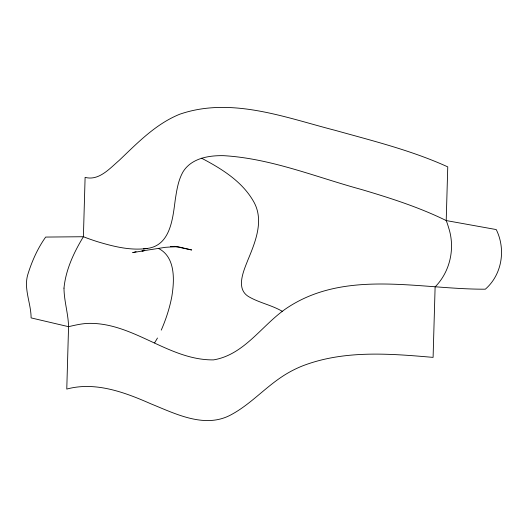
<?xml version="1.0" encoding="UTF-8"?>
<svg xmlns="http://www.w3.org/2000/svg" width="528" height="528" viewBox="0 0 528 528"><rect width="100%" height="100%" fill="white"/><g stroke="black" fill="none" stroke-linecap="round" stroke-linejoin="round"><path stroke-width="0.79" d="M161.258 330.125C165.95 319.367 169.627 308.147 171.811 296.604C174.504 280.322 175.659 256.918 158.294 248.325M157.476 338.019L154.585 342.896M136.105 251.638L132.68 252.641L144.646 250.602L141.893 250.991M147.715 248.378C170.636 245.17 172.801 218.024 175.263 199.756C176.781 190.073 178.213 180.028 183.262 171.442C191.822 158.09 209.022 155.357 223.681 155.674C271.253 158.479 315.869 177.085 361.429 189.486C390.291 198.046 419.126 207.247 446.213 220.565L496.241 229.568C506.015 249.275 502.141 274.54 485.338 289.186C420.565 289.568 347.272 269.122 288.578 306.933C262.852 323.347 245.474 354.506 213.569 359.885C168.379 360.466 132.647 321.578 87.028 323.426C80.777 323.829 74.646 325.235 68.561 326.687L31.099 317.896C31.106 302.927 23.041 288.057 28.228 273.214C32.267 260.436 37.891 248.015 45.672 237.072L83.398 236.729A193.835 164.201 19.2 0 0 97.766 241.784C113.857 246.589 130.838 250.866 147.715 248.378L143.378 248.945M142.316 250.925L165.422 247.315L176.451 246.616L170.491 246.602L178.299 246.8L191.697 249.975L174.431 246.312M201.577 158.202C221.377 168.63 241.738 181.097 253.268 200.957C264.528 219.78 255.506 241.606 247.942 259.908C243.54 271.102 235.211 289.285 249.289 297C259.802 302.96 271.993 305.224 282.414 311.401M63.987 288.13C64.086 301.112 68.277 313.685 68.561 326.687L66.772 389.077C95.429 381.302 124.859 392.35 150.982 403.867C175.817 413.919 205.346 429.139 231.502 414.533C250.021 404.521 264.244 388.502 281.681 376.913A126.403 107.078 19.2 0 1 302.425 365.944C344.005 349.879 389.638 353.628 433.092 357.383L435.118 286.922C450.206 271.557 455.347 248.127 448.628 227.726A98.32 83.285 19.2 0 0 446.213 220.565L447.757 166.874C411.721 150.487 373.164 140.963 335.181 130.35C285.179 117.506 231.218 96.505 179.824 114.2C155.786 123.882 137.518 142.91 119.117 160.446C109.745 168.445 98.842 181.124 85.107 177.362L83.398 236.729C73.907 252.377 65.743 269.716 63.987 288.13"/></g></svg>
